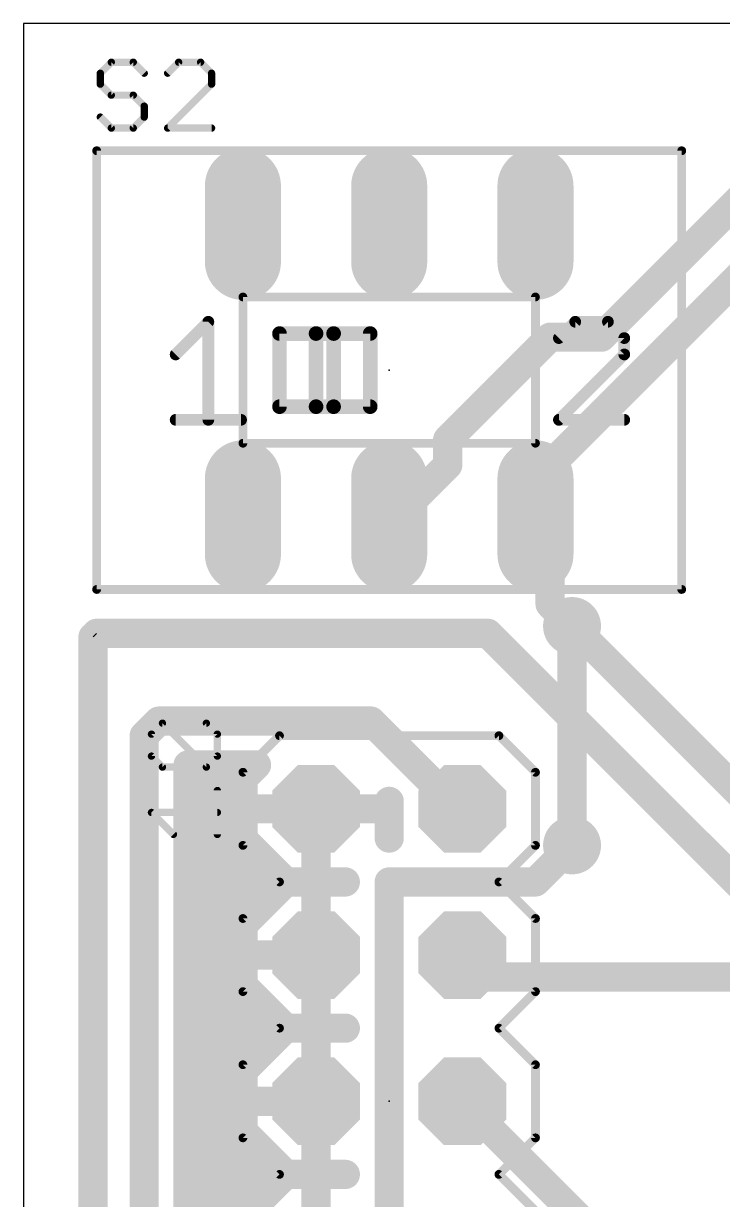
# Model space of a CAD drawing. Extents: x 40.6 to 122, y 26.7 to 70.8.
# Drawn here: x 40.64 to 52.78, y 50.36 to 70.79 of the extents above; entities that cross this region are included whole.
import ezdxf

# ---------------------------------------------------------------- set-up
doc = ezdxf.new("R2010")
doc.units = 0
for name, color, linetype in [('1', 22, 'CONTINUOUS'), ('129', 253, 'CONTINUOUS'), ('16', 175, 'CONTINUOUS'), ('17', 82, 'CONTINUOUS'), ('18', 82, 'CONTINUOUS'), ('19', 53, 'CONTINUOUS'), ('20', 7, 'CONTINUOUS'), ('21', 253, 'CONTINUOUS'), ('23', 7, 'CONTINUOUS'), ('25', 253, 'CONTINUOUS'), ('51', 253, 'CONTINUOUS')]:
    doc.layers.add(name, color=color, linetype=linetype)

# ---------------------------------------------------------------- blocks, each defined once
blk = doc.blocks.new('LONGP100')
at = {"const_width": 1}
blk.add_lwpolyline([(-0.5, 0), (0.5, 0)], dxfattribs=at)
at = {"const_width": 0.5}
for points in [[(-0.5, 0.25, 1), (-0.5, -0.25)], [(0.5, -0.25, 1), (0.5, 0.25)]]:
    blk.add_lwpolyline(points, format="xyb", dxfattribs=at)
blk = doc.blocks.new('RECT')
blk.add_solid([(-0.5, -0.5), (0.5, -0.5), (-0.5, 0.5), (0.5, 0.5)])
blk = doc.blocks.new('OCTAGONP')
at = {"const_width": 0.5}
blk.add_lwpolyline([(-0.25, -0.1036), (-0.25, 0.1036), (-0.1036, 0.25), (0.1036, 0.25), (0.25, 0.1036), (0.25, -0.1036), (0.1036, -0.25), (-0.1036, -0.25), (-0.25, -0.1036), (-0.25, 0.1036)], dxfattribs=at)
blk = doc.blocks.new('ROUNDV')
at = {"const_width": 0.5}
blk.add_lwpolyline([(0, -0.25, 1), (0, 0.25, 1), (0, -0.25)], format="xyb", dxfattribs=at)

msp = doc.modelspace()

# ---------------------------------------------------------------- linework, layer by layer
at = {"layer": '1', "const_width": 0.508}
msp.add_lwpolyline([(50.165, 56.515), (50.165, 60.325)], dxfattribs=at)
at = {"layer": '1', "const_width": 0.254}
for points in [[(50.292, 60.325, 1), (50.038, 60.325)], [(50.038, 56.515, 1), (50.292, 56.515)]]:
    msp.add_lwpolyline(points, format="xyb", dxfattribs=at)
at = {"layer": '129', "const_width": 0.508}
msp.add_lwpolyline([(50.165, 60.325), (50.165, 56.515)], dxfattribs=at)
at = {"layer": '129', "const_width": 0.254}
for points in [[(50.292, 60.325, 1), (50.038, 60.325)], [(50.038, 56.515, 1), (50.292, 56.515)]]:
    msp.add_lwpolyline(points, format="xyb", dxfattribs=at)
at = {"layer": '16', "const_width": 0.508}
for points in [[(54.6735, 69.342), (50.673, 65.3415)], [(49.784, 63.119), (55.118, 68.453)], [(49.784, 65.3415), (48.006, 63.5635)], [(50.673, 65.3415), (49.784, 65.3415)], [(48.006, 63.5635), (48.006, 63.119)], [(48.006, 63.119), (47.117, 62.23)], [(49.784, 62.23), (49.784, 63.119)], [(47.117, 62.23), (46.99, 62.23)], [(49.784, 62.23), (49.53, 62.23)], [(49.784, 62.23), (49.784, 60.706)], [(49.784, 60.706), (50.165, 60.325)], [(57.15, 53.34), (50.165, 60.325)], [(41.8465, 60.1345), (41.8465, 36.5379)], [(48.7045, 60.198), (41.91, 60.198)], [(56.7055, 52.197), (48.7045, 60.198)], [(42.7355, 58.42), (42.9895, 58.674)], [(42.9895, 58.674), (46.6725, 58.674)], [(46.6725, 58.674), (48.006, 57.3405)], [(42.7355, 58.42), (42.7355, 45.5295)], [(43.4975, 46.048), (43.4975, 57.912)], [(43.4975, 57.912), (44.686, 57.912)], [(44.686, 57.912), (44.45, 57.676)], [(44.45, 57.676), (44.45, 57.15)], [(43.4975, 57.404), (44.45, 57.404)], [(44.45, 57.15), (45.72, 57.15)], [(45.72, 57.15), (44.45, 57.15)], [(44.45, 57.15), (44.45, 56.624)], [(46.99, 57.15), (45.72, 57.15)], [(45.72, 57.15), (45.72, 57.15)], [(45.72, 57.15), (46.99, 57.15)], [(45.72, 57.15), (45.72, 57.15)], [(45.72, 55.88), (45.72, 57.15)], [(45.72, 57.15), (45.72, 57.15)], [(45.72, 57.15), (45.72, 55.88)], [(45.72, 57.15), (45.72, 54.61)], [(46.99, 57.15), (46.99, 57.2789)], [(46.99, 57.2789), (46.99, 57.2789)], [(46.99, 57.2789), (46.99, 56.642)], [(46.99, 56.642), (46.99, 57.15)], [(48.006, 57.3405), (48.26, 57.15)], [(43.4975, 56.896), (44.45, 56.896)], [(45.72, 56.896), (45.72, 56.896)], [(46.99, 56.896), (46.99, 56.896)], [(44.45, 56.624), (45.194, 55.88)], [(46.99, 56.642), (46.99, 56.642)], [(43.4975, 56.388), (44.686, 56.388)], [(45.72, 56.388), (45.72, 56.388)], [(49.53, 55.88), (50.165, 56.515)], [(43.4975, 55.88), (45.194, 55.88)], [(45.194, 55.88), (44.45, 55.136)], [(45.194, 55.88), (45.72, 55.88)], [(45.72, 55.88), (45.194, 55.88)], [(45.72, 55.88), (46.228, 55.88)], [(46.228, 55.88), (45.72, 55.88)], [(45.72, 55.88), (45.72, 54.61)], [(45.72, 54.61), (45.72, 55.88)], [(45.72, 55.88), (45.72, 55.88)], [(46.228, 55.88), (46.228, 55.88)], [(46.99, 48.26), (46.99, 55.88)], [(46.99, 55.88), (49.53, 55.88)], [(43.4975, 55.372), (44.686, 55.372)], [(45.72, 55.372), (45.72, 55.372)], [(44.45, 55.136), (44.45, 54.61)], [(43.4975, 54.864), (44.45, 54.864)], [(45.72, 54.864), (45.72, 54.864)], [(44.45, 54.61), (45.72, 54.61)], [(45.72, 54.61), (44.45, 54.61)], [(44.45, 54.61), (44.45, 54.084)], [(45.72, 54.61), (45.72, 54.61)], [(45.72, 54.61), (45.72, 54.61)], [(45.72, 53.34), (45.72, 54.61)], [(45.72, 54.61), (45.72, 54.61)], [(45.72, 54.61), (45.72, 53.34)], [(45.72, 54.61), (45.72, 52.07)], [(48.4505, 54.229), (48.26, 54.61)], [(43.4975, 54.356), (44.45, 54.356)], [(45.72, 54.356), (45.72, 54.356)], [(44.45, 54.084), (45.194, 53.34)], [(53.34, 54.229), (48.4505, 54.229)], [(43.4975, 53.848), (44.686, 53.848)], [(45.72, 53.848), (45.72, 53.848)], [(43.4975, 53.34), (45.194, 53.34)], [(45.194, 53.34), (44.45, 52.596)], [(45.194, 53.34), (45.72, 53.34)], [(45.72, 53.34), (45.194, 53.34)], [(45.72, 53.34), (46.228, 53.34)], [(46.228, 53.34), (45.72, 53.34)], [(45.72, 53.34), (45.72, 52.07)], [(45.72, 52.07), (45.72, 53.34)], [(45.72, 53.34), (45.72, 53.34)], [(46.228, 53.34), (46.228, 53.34)], [(43.4975, 52.832), (44.686, 52.832)], [(45.72, 52.832), (45.72, 52.832)], [(44.45, 52.596), (44.45, 52.07)], [(43.4975, 52.324), (44.45, 52.324)], [(45.72, 52.324), (45.72, 52.324)], [(44.45, 52.07), (45.72, 52.07)], [(45.72, 52.07), (44.45, 52.07)], [(44.45, 52.07), (44.45, 51.544)], [(45.72, 52.07), (45.72, 52.07)], [(45.72, 52.07), (45.72, 52.07)], [(45.72, 50.8), (45.72, 52.07)], [(45.72, 52.07), (45.72, 52.07)], [(45.72, 52.07), (45.72, 50.8)], [(45.72, 52.07), (45.72, 49.53)], [(50.8, 49.53), (48.26, 52.07)], [(43.4975, 51.816), (44.45, 51.816)], [(45.72, 51.816), (45.72, 51.816)], [(44.45, 51.544), (45.194, 50.8)], [(43.4975, 51.308), (44.686, 51.308)], [(45.72, 51.308), (45.72, 51.308)], [(43.4975, 50.8), (45.194, 50.8)], [(45.194, 50.8), (44.45, 50.056)], [(45.194, 50.8), (45.72, 50.8)], [(45.72, 50.8), (45.194, 50.8)], [(45.72, 50.8), (46.228, 50.8)], [(46.228, 50.8), (45.72, 50.8)], [(45.72, 50.8), (45.72, 49.53)], [(45.72, 49.53), (45.72, 50.8)], [(45.72, 50.8), (45.72, 50.8)], [(46.228, 50.8), (46.228, 50.8)], [(43.4975, 50.292), (44.686, 50.292)], [(45.72, 50.292), (45.72, 50.292)]]:
    msp.add_lwpolyline(points, dxfattribs=at)
at = {"layer": '16', "const_width": 0.254}
for points in [[(49.784, 65.4685, 1), (49.784, 65.2145)], [(49.8738, 65.2517, 1), (49.6942, 65.4313)], [(50.673, 65.2145, 1), (50.673, 65.4685)], [(50.5832, 65.4313, 1), (50.7628, 65.2517)], [(48.133, 63.5635, 1), (47.879, 63.5635)], [(47.9162, 63.6533, 1), (48.0958, 63.4737)], [(48.0958, 63.0292, 1), (47.9162, 63.2088)], [(49.911, 63.119, 1), (49.657, 63.119)], [(49.6942, 63.2088, 1), (49.8738, 63.0292)], [(47.879, 63.119, 1), (48.133, 63.119)], [(46.99, 62.357, 1), (46.99, 62.103)], [(47.0272, 62.3198, 1), (47.2068, 62.1402)], [(47.117, 62.103, 1), (47.117, 62.357)], [(49.53, 62.357, 1), (49.53, 62.103)], [(49.911, 62.23, 1), (49.657, 62.23)], [(49.657, 62.23, 1), (49.911, 62.23)], [(49.784, 62.103, 1), (49.784, 62.357)], [(49.8738, 60.7958, 1), (49.6942, 60.6162)], [(49.657, 60.706, 1), (49.911, 60.706)], [(50.2548, 60.4148, 1), (50.0752, 60.2352)], [(50.0752, 60.2352, 1), (50.2548, 60.4148)], [(41.9735, 60.1345, 1), (41.7195, 60.1345)], [(41.91, 60.325, 1), (41.91, 60.071)], [(48.7943, 60.2878, 1), (48.6147, 60.1082)], [(48.7045, 60.071, 1), (48.7045, 60.325)], [(42.9895, 58.801, 1), (42.9895, 58.547)], [(43.0793, 58.5842, 1), (42.8997, 58.7638)], [(46.7623, 58.7638, 1), (46.5827, 58.5842)], [(46.6725, 58.547, 1), (46.6725, 58.801)], [(42.8625, 58.42, 1), (42.6085, 58.42)], [(42.6457, 58.5098, 1), (42.8253, 58.3302)], [(43.6245, 57.912, 1), (43.3705, 57.912)], [(43.4975, 58.039, 1), (43.4975, 57.785)], [(44.7758, 57.8222, 1), (44.5962, 58.0018)], [(44.686, 57.785, 1), (44.686, 58.039)], [(44.577, 57.676, 1), (44.323, 57.676)], [(44.3602, 57.7659, 1), (44.5398, 57.5862)], [(43.4975, 57.531, 1), (43.4975, 57.277)], [(44.45, 57.277, 1), (44.45, 57.531)], [(44.45, 57.277, 1), (44.45, 57.023)], [(44.45, 57.277, 1), (44.45, 57.023)], [(44.577, 57.15, 1), (44.323, 57.15)], [(45.72, 57.277, 1), (45.72, 57.023)], [(45.847, 57.15, 1), (45.593, 57.15)], [(45.72, 57.277, 1), (45.72, 57.023)], [(45.847, 57.15, 1), (45.593, 57.15)], [(45.847, 57.15, 1), (45.593, 57.15)], [(45.72, 57.277, 1), (45.72, 57.023)], [(45.847, 57.15, 1), (45.593, 57.15)], [(45.847, 57.15, 1), (45.593, 57.15)], [(45.72, 57.023, 1), (45.72, 57.277)], [(45.72, 57.023, 1), (45.72, 57.277)], [(45.72, 57.023, 1), (45.72, 57.277)], [(47.117, 57.2789, 1), (46.863, 57.2789)], [(47.0798, 57.3687, 1), (46.9002, 57.1891)], [(47.117, 57.2789, 1), (46.863, 57.2789)], [(47.117, 57.15, 1), (46.863, 57.15)], [(46.9002, 57.1891, 1), (47.0798, 57.3687)], [(46.99, 57.023, 1), (46.99, 57.277)], [(46.99, 57.023, 1), (46.99, 57.277)], [(48.0822, 57.4421, 1), (47.9298, 57.2389)], [(47.9162, 57.2507, 1), (48.0958, 57.4303)], [(44.323, 57.15, 1), (44.577, 57.15)], [(45.593, 57.15, 1), (45.847, 57.15)], [(45.593, 57.15, 1), (45.847, 57.15)], [(46.863, 57.15, 1), (47.117, 57.15)], [(48.1838, 57.0484, 1), (48.3362, 57.2516)], [(43.4975, 57.023, 1), (43.4975, 56.769)], [(44.45, 56.769, 1), (44.45, 57.023)], [(45.72, 57.023, 1), (45.72, 56.769)], [(45.72, 56.769, 1), (45.72, 57.023)], [(46.99, 57.023, 1), (46.99, 56.769)], [(46.99, 56.769, 1), (46.99, 57.023)], [(44.5398, 56.7138, 1), (44.3602, 56.5341)], [(46.99, 56.769, 1), (46.99, 56.515)], [(46.99, 56.515, 1), (46.99, 56.769)], [(43.4975, 56.515, 1), (43.4975, 56.261)], [(44.323, 56.624, 1), (44.577, 56.624)], [(44.686, 56.261, 1), (44.686, 56.515)], [(45.72, 56.515, 1), (45.72, 56.261)], [(45.72, 56.261, 1), (45.72, 56.515)], [(46.863, 56.642, 1), (47.117, 56.642)], [(46.863, 56.642, 1), (47.117, 56.642)], [(50.2548, 56.4252, 1), (50.0752, 56.6048)], [(43.4975, 56.007, 1), (43.4975, 55.753)], [(45.194, 56.007, 1), (45.194, 55.753)], [(45.194, 56.007, 1), (45.194, 55.753)], [(45.2838, 55.7902, 1), (45.1041, 55.9698)], [(45.1041, 55.7902, 1), (45.2838, 55.9698)], [(45.194, 55.753, 1), (45.194, 56.007)], [(45.72, 56.007, 1), (45.72, 55.753)], [(45.72, 56.007, 1), (45.72, 55.753)], [(45.847, 55.88, 1), (45.593, 55.88)], [(45.847, 55.88, 1), (45.593, 55.88)], [(45.72, 56.007, 1), (45.72, 55.753)], [(45.593, 55.88, 1), (45.847, 55.88)], [(45.593, 55.88, 1), (45.847, 55.88)], [(45.72, 55.753, 1), (45.72, 56.007)], [(45.72, 55.753, 1), (45.72, 56.007)], [(45.72, 55.753, 1), (45.72, 56.007)], [(46.355, 55.88, 1), (46.101, 55.88)], [(46.101, 55.88, 1), (46.355, 55.88)], [(46.228, 55.753, 1), (46.228, 56.007)], [(46.228, 55.753, 1), (46.228, 56.007)], [(47.117, 55.88, 1), (46.863, 55.88)], [(46.99, 56.007, 1), (46.99, 55.753)], [(49.4402, 55.9698, 1), (49.6198, 55.7902)], [(49.53, 55.753, 1), (49.53, 56.007)], [(43.4975, 55.499, 1), (43.4975, 55.245)], [(44.686, 55.245, 1), (44.686, 55.499)], [(45.72, 55.499, 1), (45.72, 55.245)], [(45.72, 55.245, 1), (45.72, 55.499)], [(44.577, 55.136, 1), (44.323, 55.136)], [(44.3602, 55.2258, 1), (44.5398, 55.0462)], [(43.4975, 54.991, 1), (43.4975, 54.737)], [(44.45, 54.737, 1), (44.45, 54.991)], [(45.72, 54.991, 1), (45.72, 54.737)], [(45.72, 54.737, 1), (45.72, 54.991)], [(44.45, 54.737, 1), (44.45, 54.483)], [(44.45, 54.737, 1), (44.45, 54.483)], [(44.577, 54.61, 1), (44.323, 54.61)], [(45.72, 54.737, 1), (45.72, 54.483)], [(45.847, 54.61, 1), (45.593, 54.61)], [(45.847, 54.61, 1), (45.593, 54.61)], [(45.72, 54.737, 1), (45.72, 54.483)], [(45.847, 54.61, 1), (45.593, 54.61)], [(45.847, 54.61, 1), (45.593, 54.61)], [(45.72, 54.483, 1), (45.72, 54.737)], [(45.72, 54.483, 1), (45.72, 54.737)], [(45.72, 54.483, 1), (45.72, 54.737)], [(45.72, 54.483, 1), (45.72, 54.737)], [(48.3736, 54.6668, 1), (48.1464, 54.5532)], [(43.4975, 54.483, 1), (43.4975, 54.229)], [(44.323, 54.61, 1), (44.577, 54.61)], [(44.45, 54.229, 1), (44.45, 54.483)], [(45.593, 54.61, 1), (45.847, 54.61)], [(45.593, 54.61, 1), (45.847, 54.61)], [(45.593, 54.61, 1), (45.847, 54.61)], [(45.593, 54.61, 1), (45.847, 54.61)], [(45.72, 54.483, 1), (45.72, 54.229)], [(45.72, 54.229, 1), (45.72, 54.483)], [(44.5398, 54.1738, 1), (44.3602, 53.9941)], [(48.4505, 54.356, 1), (48.4505, 54.102)], [(48.3369, 54.1722, 1), (48.5641, 54.2858)], [(44.323, 54.084, 1), (44.577, 54.084)], [(43.4975, 53.975, 1), (43.4975, 53.721)], [(44.686, 53.721, 1), (44.686, 53.975)], [(45.72, 53.975, 1), (45.72, 53.721)], [(45.72, 53.721, 1), (45.72, 53.975)], [(43.4975, 53.467, 1), (43.4975, 53.213)], [(45.194, 53.467, 1), (45.194, 53.213)], [(45.194, 53.467, 1), (45.194, 53.213)], [(45.2838, 53.2502, 1), (45.1041, 53.4298)], [(45.1041, 53.2502, 1), (45.2838, 53.4298)], [(45.194, 53.213, 1), (45.194, 53.467)], [(45.72, 53.467, 1), (45.72, 53.213)], [(45.72, 53.467, 1), (45.72, 53.213)], [(45.847, 53.34, 1), (45.593, 53.34)], [(45.847, 53.34, 1), (45.593, 53.34)], [(45.72, 53.467, 1), (45.72, 53.213)], [(45.72, 53.213, 1), (45.72, 53.467)], [(45.72, 53.213, 1), (45.72, 53.467)], [(45.72, 53.213, 1), (45.72, 53.467)], [(46.355, 53.34, 1), (46.101, 53.34)], [(46.228, 53.213, 1), (46.228, 53.467)], [(46.228, 53.213, 1), (46.228, 53.467)], [(45.593, 53.34, 1), (45.847, 53.34)], [(45.593, 53.34, 1), (45.847, 53.34)], [(46.101, 53.34, 1), (46.355, 53.34)], [(43.4975, 52.959, 1), (43.4975, 52.705)], [(44.686, 52.705, 1), (44.686, 52.959)], [(45.72, 52.959, 1), (45.72, 52.705)], [(45.72, 52.705, 1), (45.72, 52.959)], [(44.577, 52.596, 1), (44.323, 52.596)], [(44.3602, 52.6858, 1), (44.5398, 52.5062)], [(43.4975, 52.451, 1), (43.4975, 52.197)], [(44.45, 52.197, 1), (44.45, 52.451)], [(45.72, 52.451, 1), (45.72, 52.197)], [(45.72, 52.197, 1), (45.72, 52.451)], [(44.45, 52.197, 1), (44.45, 51.943)], [(44.45, 52.197, 1), (44.45, 51.943)], [(44.577, 52.07, 1), (44.323, 52.07)], [(45.72, 52.197, 1), (45.72, 51.943)], [(45.847, 52.07, 1), (45.593, 52.07)], [(45.847, 52.07, 1), (45.593, 52.07)], [(45.72, 52.197, 1), (45.72, 51.943)], [(45.847, 52.07, 1), (45.593, 52.07)], [(45.847, 52.07, 1), (45.593, 52.07)], [(45.72, 51.943, 1), (45.72, 52.197)], [(45.72, 51.943, 1), (45.72, 52.197)], [(45.72, 51.943, 1), (45.72, 52.197)], [(45.72, 51.943, 1), (45.72, 52.197)], [(48.3498, 52.1598, 1), (48.1702, 51.9802)], [(44.323, 52.07, 1), (44.577, 52.07)], [(45.593, 52.07, 1), (45.847, 52.07)], [(45.593, 52.07, 1), (45.847, 52.07)], [(45.593, 52.07, 1), (45.847, 52.07)], [(45.593, 52.07, 1), (45.847, 52.07)], [(43.4975, 51.943, 1), (43.4975, 51.689)], [(44.45, 51.689, 1), (44.45, 51.943)], [(45.72, 51.943, 1), (45.72, 51.689)], [(45.72, 51.689, 1), (45.72, 51.943)], [(44.5398, 51.6338, 1), (44.3602, 51.4541)], [(43.4975, 51.435, 1), (43.4975, 51.181)], [(44.323, 51.544, 1), (44.577, 51.544)], [(44.686, 51.181, 1), (44.686, 51.435)], [(45.72, 51.435, 1), (45.72, 51.181)], [(45.72, 51.181, 1), (45.72, 51.435)], [(43.4975, 50.927, 1), (43.4975, 50.673)], [(45.194, 50.927, 1), (45.194, 50.673)], [(45.194, 50.927, 1), (45.194, 50.673)], [(45.2838, 50.7102, 1), (45.1041, 50.8898)], [(45.1041, 50.7102, 1), (45.2838, 50.8898)], [(45.194, 50.673, 1), (45.194, 50.927)], [(45.72, 50.927, 1), (45.72, 50.673)], [(45.72, 50.927, 1), (45.72, 50.673)], [(45.847, 50.8, 1), (45.593, 50.8)], [(45.847, 50.8, 1), (45.593, 50.8)], [(45.72, 50.927, 1), (45.72, 50.673)], [(45.593, 50.8, 1), (45.847, 50.8)], [(45.593, 50.8, 1), (45.847, 50.8)], [(45.72, 50.673, 1), (45.72, 50.927)], [(45.72, 50.673, 1), (45.72, 50.927)], [(45.72, 50.673, 1), (45.72, 50.927)], [(46.355, 50.8, 1), (46.101, 50.8)], [(46.101, 50.8, 1), (46.355, 50.8)], [(46.228, 50.673, 1), (46.228, 50.927)], [(46.228, 50.673, 1), (46.228, 50.927)], [(43.4975, 50.419, 1), (43.4975, 50.165)], [(44.686, 50.165, 1), (44.686, 50.419)], [(45.72, 50.419, 1), (45.72, 50.165)], [(45.72, 50.165, 1), (45.72, 50.419)]]:
    msp.add_lwpolyline(points, format="xyb", dxfattribs=at)
at = {"layer": '19'}
msp.add_line((41.8465, 60.1345), (41.91, 60.198), dxfattribs=at)
at = {"layer": '20'}
for p, q in [((121.9, 70.79), (40.64, 70.79)), ((40.64, 70.79), (40.64, 27.94))]:
    msp.add_line(p, q, dxfattribs=at)
at = {"layer": '21'}
for points, const_width in [([(52.07, 68.58), (41.91, 68.58)], 0.1524), ([(41.91, 68.58), (41.91, 60.96)], 0.1524), ([(52.07, 60.96), (52.07, 68.58)], 0.1524), ([(44.45, 66.04), (44.45, 63.5)], 0.1524), ([(49.53, 66.04), (44.45, 66.04)], 0.1524), ([(49.53, 63.5), (49.53, 66.04)], 0.1524), ([(43.2816, 65.0419), (43.8494, 65.6097)], 0.2032), ([(43.8494, 65.6097), (43.8494, 63.9064)], 0.2032), ([(50.2203, 65.6097), (49.9364, 65.3258)], 0.2032), ([(50.788, 65.6097), (50.2203, 65.6097)], 0.2032), ([(51.0719, 65.3258), (50.788, 65.6097)], 0.2032), ([(45.085, 65.405), (45.085, 64.135)], 0.254), ([(45.72, 65.405), (45.085, 65.405)], 0.254), ([(45.72, 65.405), (45.72, 64.135)], 0.254), ([(46.0248, 65.405), (45.72, 65.405)], 0.254), ([(46.6598, 65.405), (46.0248, 65.405)], 0.254), ([(46.0248, 65.405), (46.0248, 64.135)], 0.254), ([(46.6598, 64.135), (46.6598, 65.405)], 0.254), ([(51.0719, 65.0419), (51.0719, 65.3258)], 0.2032), ([(49.9364, 63.9064), (51.0719, 65.0419)], 0.2032), ([(45.085, 64.135), (45.72, 64.135)], 0.254), ([(45.72, 64.135), (46.0248, 64.135)], 0.254), ([(46.0248, 64.135), (46.6598, 64.135)], 0.254), ([(43.2816, 63.9064), (44.4171, 63.9064)], 0.2032), ([(51.0719, 63.9064), (49.9364, 63.9064)], 0.2032), ([(44.45, 63.5), (49.53, 63.5)], 0.1524), ([(41.91, 60.96), (52.07, 60.96)], 0.1524), ([(42.8615, 58.4469), (43.0522, 58.6375)], 0.127), ([(43.0522, 58.6375), (43.8148, 58.6375)], 0.127), ([(43.8148, 57.8749), (43.0522, 58.6375)], 0.127), ([(43.8148, 58.6375), (44.0055, 58.4469)], 0.127), ([(42.8615, 58.0656), (42.8615, 58.4469)], 0.127), ([(44.0055, 58.4469), (44.0055, 58.0656)], 0.127), ([(44.45, 57.785), (45.085, 58.42)], 0.1524), ([(45.085, 58.42), (48.895, 58.42)], 0.1524), ([(48.895, 58.42), (49.53, 57.785)], 0.1524), ([(43.0522, 57.8749), (42.8615, 58.0656)], 0.127), ([(44.0055, 58.0656), (43.8148, 57.8749)], 0.127), ([(43.8148, 57.8749), (43.0522, 57.8749)], 0.127), ([(44.45, 56.515), (44.45, 57.785)], 0.1524), ([(49.53, 57.785), (49.53, 56.515)], 0.1524), ([(44.0055, 56.7055), (44.0055, 57.4682)], 0.127), ([(43.2429, 56.7055), (42.8615, 57.0868)], 0.127), ([(42.8615, 57.0868), (44.0055, 57.0868)], 0.127), ([(45.085, 55.88), (44.45, 56.515)], 0.1524), ([(49.53, 56.515), (48.895, 55.88)], 0.1524), ([(44.45, 55.245), (45.085, 55.88)], 0.1524), ([(48.895, 55.88), (49.53, 55.245)], 0.1524), ([(44.45, 53.975), (44.45, 55.245)], 0.1524), ([(49.53, 55.245), (49.53, 53.975)], 0.1524), ([(44.45, 53.975), (45.085, 53.34)], 0.1524), ([(48.895, 53.34), (49.53, 53.975)], 0.1524), ([(44.45, 52.705), (45.085, 53.34)], 0.1524), ([(48.895, 53.34), (49.53, 52.705)], 0.1524), ([(44.45, 51.435), (44.45, 52.705)], 0.1524), ([(49.53, 52.705), (49.53, 51.435)], 0.1524), ([(45.085, 50.8), (44.45, 51.435)], 0.1524), ([(49.53, 51.435), (48.895, 50.8)], 0.1524), ([(44.45, 50.165), (45.085, 50.8)], 0.1524), ([(48.895, 50.8), (49.53, 50.165)], 0.1524)]:
    msp.add_lwpolyline(points, dxfattribs=dict(at, const_width=const_width))
for points, const_width in [([(41.91, 68.6181, 1), (41.91, 68.5419)], 0.0762), ([(41.9481, 68.58, 1), (41.8719, 68.58)], 0.0762), ([(52.1081, 68.58, 1), (52.0319, 68.58)], 0.0762), ([(52.07, 68.5419, 1), (52.07, 68.6181)], 0.0762), ([(44.4881, 66.04, 1), (44.4119, 66.04)], 0.0762), ([(44.45, 66.0781, 1), (44.45, 66.0019)], 0.0762), ([(49.5681, 66.04, 1), (49.4919, 66.04)], 0.0762), ([(49.53, 66.0019, 1), (49.53, 66.0781)], 0.0762), ([(43.9002, 65.6097, 1), (43.7985, 65.6097)], 0.1016), ([(43.8853, 65.5737, 1), (43.8134, 65.6456)], 0.1016), ([(50.2203, 65.6605, 1), (50.2203, 65.5589)], 0.1016), ([(50.2562, 65.5737, 1), (50.1844, 65.6456)], 0.1016), ([(50.8239, 65.6456, 1), (50.7521, 65.5737)], 0.1016), ([(50.788, 65.5589, 1), (50.788, 65.6605)], 0.1016), ([(45.1485, 65.405, 1), (45.0215, 65.405)], 0.127), ([(45.085, 65.4685, 1), (45.085, 65.3415)], 0.127), ([(45.7835, 65.405, 1), (45.6565, 65.405)], 0.127), ([(45.72, 65.4685, 1), (45.72, 65.3415)], 0.127), ([(45.72, 65.3415, 1), (45.72, 65.4685)], 0.127), ([(46.0248, 65.4685, 1), (46.0248, 65.3415)], 0.127), ([(46.0883, 65.405, 1), (45.9613, 65.405)], 0.127), ([(46.0248, 65.3415, 1), (46.0248, 65.4685)], 0.127), ([(46.7233, 65.405, 1), (46.5963, 65.405)], 0.127), ([(46.6598, 65.3415, 1), (46.6598, 65.4685)], 0.127), ([(49.9005, 65.3617, 1), (49.9723, 65.2899)], 0.1016), ([(51.1227, 65.3258, 1), (51.0211, 65.3258)], 0.1016), ([(51.036, 65.2899, 1), (51.1078, 65.3617)], 0.1016), ([(43.2457, 65.0778, 1), (43.3175, 65.006)], 0.1016), ([(51.0211, 65.0419, 1), (51.1227, 65.0419)], 0.1016), ([(51.1078, 65.006, 1), (51.036, 65.0778)], 0.1016), ([(45.085, 64.1985, 1), (45.085, 64.0715)], 0.127), ([(45.0215, 64.135, 1), (45.1485, 64.135)], 0.127), ([(45.72, 64.1985, 1), (45.72, 64.0715)], 0.127), ([(45.6565, 64.135, 1), (45.7835, 64.135)], 0.127), ([(45.72, 64.0715, 1), (45.72, 64.1985)], 0.127), ([(46.0248, 64.1985, 1), (46.0248, 64.0715)], 0.127), ([(45.9613, 64.135, 1), (46.0883, 64.135)], 0.127), ([(46.0248, 64.0715, 1), (46.0248, 64.1985)], 0.127), ([(46.5963, 64.135, 1), (46.7233, 64.135)], 0.127), ([(46.6598, 64.0715, 1), (46.6598, 64.1985)], 0.127), ([(43.2816, 63.9572, 1), (43.2816, 63.8556)], 0.1016), ([(43.7985, 63.9064, 1), (43.9002, 63.9064)], 0.1016), ([(44.4171, 63.8556, 1), (44.4171, 63.9572)], 0.1016), ([(49.9364, 63.9572, 1), (49.9364, 63.8556)], 0.1016), ([(49.9005, 63.9423, 1), (49.9723, 63.8705)], 0.1016), ([(51.0719, 63.8556, 1), (51.0719, 63.9572)], 0.1016), ([(44.45, 63.5381, 1), (44.45, 63.4619)], 0.0762), ([(44.4119, 63.5, 1), (44.4881, 63.5)], 0.0762), ([(49.4919, 63.5, 1), (49.5681, 63.5)], 0.0762), ([(49.53, 63.4619, 1), (49.53, 63.5381)], 0.0762), ([(41.91, 60.9981, 1), (41.91, 60.9219)], 0.0762), ([(41.8719, 60.96, 1), (41.9481, 60.96)], 0.0762), ([(52.0319, 60.96, 1), (52.1081, 60.96)], 0.0762), ([(52.07, 60.9219, 1), (52.07, 60.9981)], 0.0762), ([(43.0522, 58.6693, 1), (43.0522, 58.6058)], 0.0635), ([(43.0746, 58.66, 1), (43.0297, 58.6151)], 0.0635), ([(43.0746, 58.6151, 1), (43.0297, 58.66)], 0.0635), ([(43.8373, 58.66, 1), (43.7924, 58.6151)], 0.0635), ([(43.8148, 58.6058, 1), (43.8148, 58.6693)], 0.0635), ([(42.8933, 58.4469, 1), (42.8298, 58.4469)], 0.0635), ([(42.8391, 58.4693, 1), (42.884, 58.4244)], 0.0635), ([(44.0373, 58.4469, 1), (43.9738, 58.4469)], 0.0635), ([(43.983, 58.4244, 1), (44.028, 58.4693)], 0.0635), ([(45.085, 58.4581, 1), (45.085, 58.3819)], 0.0762), ([(45.1119, 58.3931, 1), (45.0581, 58.4469)], 0.0762), ([(48.9219, 58.4469, 1), (48.8681, 58.3931)], 0.0762), ([(48.895, 58.3819, 1), (48.895, 58.4581)], 0.0762), ([(42.8298, 58.0656, 1), (42.8933, 58.0656)], 0.0635), ([(42.884, 58.088, 1), (42.8391, 58.0431)], 0.0635), ([(43.9738, 58.0656, 1), (44.0373, 58.0656)], 0.0635), ([(44.028, 58.0431, 1), (43.983, 58.088)], 0.0635), ([(43.0522, 57.9066, 1), (43.0522, 57.8431)], 0.0635), ([(43.0297, 57.8524, 1), (43.0746, 57.8973)], 0.0635), ([(43.7924, 57.8973, 1), (43.8373, 57.8524)], 0.0635), ([(43.7924, 57.8524, 1), (43.8373, 57.8973)], 0.0635), ([(43.8148, 57.8431, 1), (43.8148, 57.9066)], 0.0635), ([(44.4881, 57.785, 1), (44.4119, 57.785)], 0.0762), ([(44.4231, 57.8119, 1), (44.4769, 57.7581)], 0.0762), ([(49.5681, 57.785, 1), (49.4919, 57.785)], 0.0762), ([(49.5031, 57.7581, 1), (49.5569, 57.8119)], 0.0762), ([(44.0373, 57.4682, 1), (43.9738, 57.4682)], 0.0635), ([(42.8615, 57.1186, 1), (42.8615, 57.0551)], 0.0635), ([(42.884, 57.1093, 1), (42.8391, 57.0644)], 0.0635), ([(44.0055, 57.0551, 1), (44.0055, 57.1186)], 0.0635), ([(43.2204, 56.683, 1), (43.2653, 56.728)], 0.0635), ([(43.9738, 56.7055, 1), (44.0373, 56.7055)], 0.0635), ([(44.4769, 56.5419, 1), (44.4231, 56.4881)], 0.0762), ([(49.5569, 56.4881, 1), (49.5031, 56.5419)], 0.0762), ([(44.4119, 56.515, 1), (44.4881, 56.515)], 0.0762), ([(49.4919, 56.515, 1), (49.5681, 56.515)], 0.0762), ([(45.1119, 55.8531, 1), (45.0581, 55.9069)], 0.0762), ([(45.0581, 55.8531, 1), (45.1119, 55.9069)], 0.0762), ([(48.9219, 55.9069, 1), (48.8681, 55.8531)], 0.0762), ([(48.8681, 55.9069, 1), (48.9219, 55.8531)], 0.0762), ([(44.4881, 55.245, 1), (44.4119, 55.245)], 0.0762), ([(44.4231, 55.2719, 1), (44.4769, 55.2181)], 0.0762), ([(49.5681, 55.245, 1), (49.4919, 55.245)], 0.0762), ([(49.5031, 55.2181, 1), (49.5569, 55.2719)], 0.0762), ([(44.4119, 53.975, 1), (44.4881, 53.975)], 0.0762), ([(44.4769, 54.0019, 1), (44.4231, 53.9481)], 0.0762), ([(49.4919, 53.975, 1), (49.5681, 53.975)], 0.0762), ([(49.5569, 53.9481, 1), (49.5031, 54.0019)], 0.0762), ([(45.1119, 53.3131, 1), (45.0581, 53.3669)], 0.0762), ([(45.0581, 53.3131, 1), (45.1119, 53.3669)], 0.0762), ([(48.9219, 53.3669, 1), (48.8681, 53.3131)], 0.0762), ([(48.8681, 53.3669, 1), (48.9219, 53.3131)], 0.0762), ([(44.4881, 52.705, 1), (44.4119, 52.705)], 0.0762), ([(44.4231, 52.7319, 1), (44.4769, 52.6781)], 0.0762), ([(49.5681, 52.705, 1), (49.4919, 52.705)], 0.0762), ([(49.5031, 52.6781, 1), (49.5569, 52.7319)], 0.0762), ([(44.4119, 51.435, 1), (44.4881, 51.435)], 0.0762), ([(44.4769, 51.4619, 1), (44.4231, 51.4081)], 0.0762), ([(49.4919, 51.435, 1), (49.5681, 51.435)], 0.0762), ([(49.5569, 51.4081, 1), (49.5031, 51.4619)], 0.0762), ([(45.1119, 50.7731, 1), (45.0581, 50.8269)], 0.0762), ([(45.0581, 50.7731, 1), (45.1119, 50.8269)], 0.0762), ([(48.9219, 50.8269, 1), (48.8681, 50.7731)], 0.0762), ([(48.8681, 50.8269, 1), (48.9219, 50.7731)], 0.0762)]:
    msp.add_lwpolyline(points, format="xyb", dxfattribs=dict(at, const_width=const_width))
at = {"layer": '23'}
for p in [(46.99, 64.77), (46.99, 52.07)]:
    msp.add_point(p, dxfattribs=at)
at = {"layer": '25', "const_width": 0.127}
for points in [[(42.1642, 70.1177), (41.9735, 69.927)], [(42.5455, 70.1177), (42.1642, 70.1177)], [(42.7362, 69.927), (42.5455, 70.1177)], [(43.3336, 70.1177), (43.1429, 69.927)], [(43.7149, 70.1177), (43.3336, 70.1177)], [(43.9055, 69.927), (43.7149, 70.1177)], [(41.9735, 69.927), (41.9735, 69.7364)], [(43.9055, 69.7364), (43.9055, 69.927)], [(41.9735, 69.7364), (42.1642, 69.5457)], [(43.1429, 68.9737), (43.9055, 69.7364)], [(42.1642, 69.5457), (42.5455, 69.5457)], [(42.5455, 69.5457), (42.7362, 69.355)], [(42.7362, 69.355), (42.7362, 69.1644)], [(42.1642, 68.9737), (41.9735, 69.1644)], [(42.7362, 69.1644), (42.5455, 68.9737)], [(42.5455, 68.9737), (42.1642, 68.9737)], [(43.9055, 68.9737), (43.1429, 68.9737)]]:
    msp.add_lwpolyline(points, dxfattribs=at)
at = {"layer": '25', "const_width": 0.0635}
for points in [[(42.1642, 70.1494, 1), (42.1642, 70.0859)], [(42.1866, 70.0952, 1), (42.1417, 70.1401)], [(42.5679, 70.1401, 1), (42.523, 70.0952)], [(42.5455, 70.0859, 1), (42.5455, 70.1494)], [(43.3336, 70.1494, 1), (43.3336, 70.0859)], [(43.356, 70.0952, 1), (43.3111, 70.1401)], [(43.7373, 70.1401, 1), (43.6924, 70.0952)], [(43.7149, 70.0859, 1), (43.7149, 70.1494)], [(42.0053, 69.927, 1), (41.9417, 69.927)], [(41.951, 69.9495, 1), (41.996, 69.9046)], [(42.7137, 69.9046, 1), (42.7586, 69.9495)], [(43.1204, 69.9495, 1), (43.1653, 69.9046)], [(43.9373, 69.927, 1), (43.8738, 69.927)], [(43.8831, 69.9046, 1), (43.928, 69.9495)], [(41.9417, 69.7364, 1), (42.0053, 69.7364)], [(41.996, 69.7588, 1), (41.951, 69.7139)], [(43.8738, 69.7364, 1), (43.9373, 69.7364)], [(43.928, 69.7139, 1), (43.8831, 69.7588)], [(42.1642, 69.5774, 1), (42.1642, 69.5139)], [(42.1417, 69.5232, 1), (42.1866, 69.5681)], [(42.5679, 69.5681, 1), (42.523, 69.5232)], [(42.5455, 69.5139, 1), (42.5455, 69.5774)], [(42.7679, 69.355, 1), (42.7044, 69.355)], [(42.7137, 69.3326, 1), (42.7586, 69.3775)], [(41.996, 69.1868, 1), (41.951, 69.1419)], [(42.7044, 69.1644, 1), (42.7679, 69.1644)], [(42.7586, 69.1419, 1), (42.7137, 69.1868)], [(42.1642, 69.0055, 1), (42.1642, 68.942)], [(42.1417, 68.9512, 1), (42.1866, 68.9962)], [(42.523, 68.9962, 1), (42.5679, 68.9512)], [(42.5455, 68.942, 1), (42.5455, 69.0055)], [(43.1204, 68.9962, 1), (43.1653, 68.9512)], [(43.1429, 69.0055, 1), (43.1429, 68.942)], [(43.9055, 68.942, 1), (43.9055, 69.0055)]]:
    msp.add_lwpolyline(points, format="xyb", dxfattribs=at)

# ---------------------------------------------------------------- block references
at = {"layer": '17', "rotation": 90}
for name, p, xscale, yscale in [('LONGP100', (44.45, 67.31), 1.3208, 1.3208), ('LONGP100', (44.45, 67.31), 1.3208, 1.3208), ('LONGP100', (46.99, 67.31), 1.3208, 1.3208), ('LONGP100', (46.99, 67.31), 1.3208, 1.3208), ('LONGP100', (49.53, 67.31), 1.3208, 1.3208), ('LONGP100', (49.53, 67.31), 1.3208, 1.3208), ('LONGP100', (44.45, 62.23), 1.3208, 1.3208), ('LONGP100', (44.45, 62.23), 1.3208, 1.3208), ('LONGP100', (46.99, 62.23), 1.3208, 1.3208), ('LONGP100', (46.99, 62.23), 1.3208, 1.3208), ('LONGP100', (49.53, 62.23), 1.3208, 1.3208), ('LONGP100', (49.53, 62.23), 1.3208, 1.3208), ('OCTAGONP', (45.72, 57.15), 1.524, 1.524), ('OCTAGONP', (45.72, 57.15), 1.524, 1.524), ('OCTAGONP', (48.26, 57.15), 1.524, 1.524), ('OCTAGONP', (48.26, 57.15), 1.524, 1.524), ('OCTAGONP', (45.72, 54.61), 1.524, 1.524), ('OCTAGONP', (45.72, 54.61), 1.524, 1.524), ('OCTAGONP', (48.26, 54.61), 1.524, 1.524), ('OCTAGONP', (48.26, 54.61), 1.524, 1.524), ('OCTAGONP', (45.72, 52.07), 1.524, 1.524), ('OCTAGONP', (45.72, 52.07), 1.524, 1.524), ('OCTAGONP', (48.26, 52.07), 1.524, 1.524), ('OCTAGONP', (48.26, 52.07), 1.524, 1.524)]:
    msp.add_blockref(name, p, dxfattribs=dict(at, xscale=xscale, yscale=yscale))
at = {"layer": '18', "xscale": 1.0064, "yscale": 1.0064}
for p in [(50.165, 60.325), (50.165, 60.325), (50.165, 56.515), (50.165, 56.515)]:
    msp.add_blockref('ROUNDV', p, dxfattribs=at)
at = {"layer": '51', "xscale": 0.508, "yscale": 0.508, "rotation": 90}
for p in [(45.72, 57.15), (48.26, 57.15), (45.72, 54.61), (48.26, 54.61), (45.72, 52.07), (48.26, 52.07)]:
    msp.add_blockref('RECT', p, dxfattribs=at)

doc.saveas('drawing.dxf')
